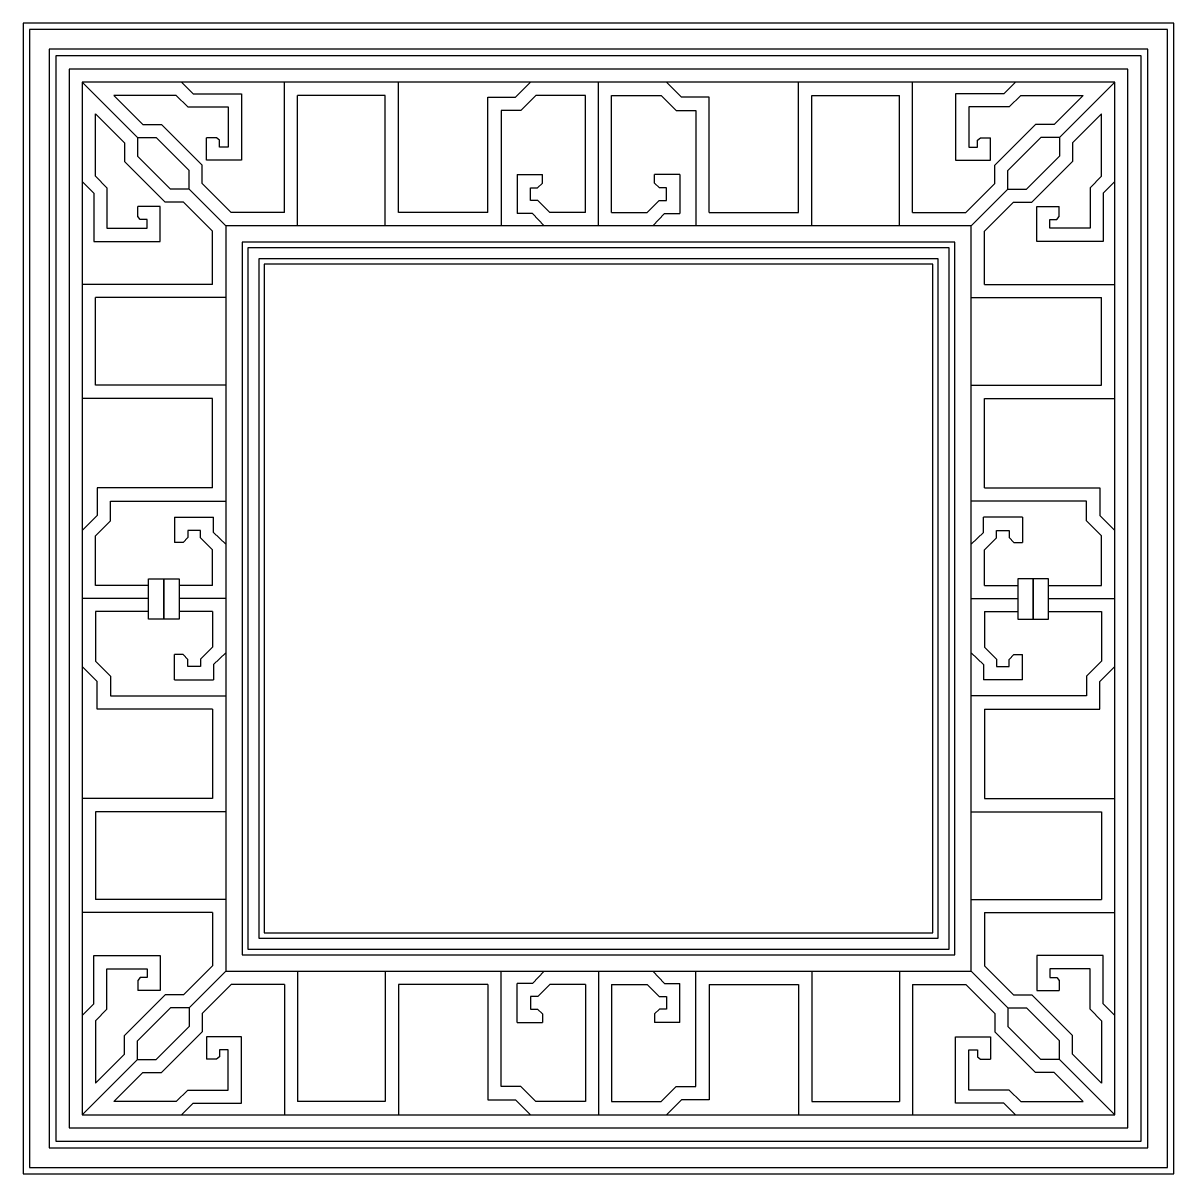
# Model space of a CAD drawing. Header units: metres. Extents: x 497 to 2114, y 2273 to 3890.
import ezdxf

# ---------------------------------------------------------------- set-up
doc = ezdxf.new("R2010")
doc.units = ezdxf.units.M
for name, color, linetype in [('3', 3, 'Continuous'), ('4', 4, 'Continuous'), ('7', 7, 'Continuous')]:
    doc.layers.add(name, color=color, linetype=linetype)

# ---------------------------------------------------------------- blocks, each defined once
blk = doc.blocks.new('窗-057')
at = {"layer": '3'}
for p, q in [((-841.05, 1891.05), (-942, 1992)), ((-760.56, 1992), (-739.59, 1971.05)), ((-573, 1754), (-573, 1992)), ((-364.95, 1754), (-364.95, 1992)), ((-151.48, 1964.68), (-123.92, 1992)), ((0, 1730), (0, 1992)), ((0, 1730), (0, 1992)), ((151.48, 1964.68), (123.92, 1992)), ((364.95, 1754), (364.95, 1992)), ((573, 1754), (573, 1992)), ((760.56, 1992), (739.59, 1971.05)), ((841.05, 1891.05), (942, 1992)), ((-831.11, 1915.05), (-884.06, 1968)), ((-770.5, 1968), (-884.06, 1968)), ((-770.5, 1968), (-749.53, 1947.05)), ((-739.59, 1971.05), (-651.67, 1971.05)), ((-651.67, 1971.05), (-651.67, 1849.77)), ((-388.95, 1968), (-549, 1968)), ((-549, 1730), (-549, 1968)), ((-388.95, 1730), (-388.95, 1968)), ((-201.76, 1964.68), (-151.48, 1964.68)), ((-201.76, 1754), (-201.76, 1964.68)), ((-114.04, 1968), (-141.6, 1940.68)), ((-24, 1968), (-114.04, 1968)), ((-24, 1754), (-24, 1968)), ((24, 1968), (114.04, 1968)), ((24, 1754), (24, 1968)), ((114.04, 1968), (141.6, 1940.68)), ((201.76, 1964.68), (151.48, 1964.68)), ((201.76, 1754), (201.76, 1964.68)), ((388.95, 1730), (388.95, 1968)), ((388.95, 1968), (549, 1968)), ((549, 1730), (549, 1968)), ((739.59, 1971.05), (651.67, 1971.05)), ((651.67, 1971.05), (651.67, 1849.77)), ((770.5, 1968), (749.53, 1947.05)), ((770.5, 1968), (884.06, 1968)), ((831.11, 1915.05), (884.06, 1968)), ((-918, 1820.5), (-918, 1934.06)), ((-865.05, 1881.11), (-918, 1934.06)), ((-749.53, 1947.05), (-675.67, 1947.05)), ((-675.67, 1947.05), (-675.67, 1873.77)), ((-141.6, 1940.68), (-177.76, 1940.68)), ((-177.76, 1940.68), (-177.76, 1730)), ((141.6, 1940.68), (177.76, 1940.68)), ((177.76, 1940.68), (177.76, 1730)), ((675.67, 1947.05), (675.67, 1873.77)), ((749.53, 1947.05), (675.67, 1947.05)), ((865.05, 1881.11), (918, 1934.06)), ((918, 1820.5), (918, 1934.06)), ((-831.11, 1915.05), (-797.17, 1915.05)), ((-723.01, 1840.89), (-797.17, 1915.05)), ((723.01, 1840.89), (797.17, 1915.05)), ((831.11, 1915.05), (797.17, 1915.05)), ((-841.05, 1891.05), (-807.11, 1891.05)), ((-841.05, 1891.05), (-841.05, 1857.11)), ((-747.01, 1830.95), (-807.11, 1891.05)), ((-715.36, 1849.77), (-715.36, 1890.48)), ((-697.15, 1890.48), (-715.36, 1890.48)), ((-691.36, 1885.98), (-697.15, 1890.48)), ((691.36, 1885.98), (697.15, 1890.48)), ((697.15, 1890.48), (715.36, 1890.48)), ((715.36, 1849.77), (715.36, 1890.48)), ((747.01, 1830.95), (807.11, 1891.05)), ((841.05, 1891.05), (807.11, 1891.05)), ((841.05, 1891.05), (841.05, 1857.11)), ((-865.05, 1881.11), (-865.05, 1847.17)), ((-691.36, 1873.77), (-691.36, 1885.98)), ((-675.67, 1873.77), (-691.36, 1873.77)), ((675.67, 1873.77), (691.36, 1873.77)), ((691.36, 1873.77), (691.36, 1885.98)), ((865.05, 1881.11), (865.05, 1847.17)), ((-780.95, 1797.01), (-841.05, 1857.11)), ((-651.67, 1849.77), (-715.36, 1849.77)), ((651.67, 1849.77), (715.36, 1849.77)), ((780.95, 1797.01), (841.05, 1857.11)), ((-790.89, 1773.01), (-865.05, 1847.17)), ((-747.01, 1797.01), (-747.01, 1830.95)), ((-723.01, 1806.95), (-723.01, 1840.89)), ((723.01, 1806.95), (723.01, 1840.89)), ((747.01, 1797.01), (747.01, 1830.95)), ((790.89, 1773.01), (865.05, 1847.17)), ((-942, 1810.56), (-921.05, 1789.59)), ((-918, 1820.5), (-897.05, 1799.53)), ((-670.06, 1754), (-723.01, 1806.95)), ((-148.28, 1823.42), (-148.28, 1752.38)), ((-148.28, 1823.42), (-102.16, 1823.42)), ((-111.6, 1799.42), (-102.16, 1807.79)), ((-102.16, 1807.79), (-102.16, 1823.42)), ((148.28, 1823.42), (102.16, 1823.42)), ((102.16, 1807.79), (102.16, 1823.42)), ((111.6, 1799.42), (102.16, 1807.79)), ((148.28, 1823.42), (148.28, 1752.38)), ((670.06, 1754), (723.01, 1806.95)), ((918, 1820.5), (897.05, 1799.53)), ((942, 1810.56), (921.05, 1789.59)), ((-921.05, 1789.59), (-921.05, 1701.67)), ((-897.05, 1799.53), (-897.05, 1725.67)), ((-747.01, 1797.01), (-780.95, 1797.01)), ((-680, 1730), (-747.01, 1797.01)), ((-124.17, 1799.42), (-111.6, 1799.42)), ((-124.17, 1776.38), (-124.17, 1799.42)), ((124.17, 1799.42), (111.6, 1799.42)), ((124.17, 1776.38), (124.17, 1799.42)), ((680, 1730), (747.01, 1797.01)), ((747.01, 1797.01), (780.95, 1797.01)), ((897.05, 1799.53), (897.05, 1725.67)), ((921.05, 1789.59), (921.05, 1701.67)), ((-799.77, 1765.36), (-840.48, 1765.36)), ((-840.48, 1747.15), (-840.48, 1765.36)), ((-799.77, 1701.67), (-799.77, 1765.36)), ((-756.95, 1773.01), (-790.89, 1773.01)), ((-704, 1720.06), (-756.95, 1773.01)), ((-110.55, 1776.38), (-124.17, 1776.38)), ((-88.88, 1754), (-110.55, 1776.38)), ((88.88, 1754), (110.55, 1776.38)), ((110.55, 1776.38), (124.17, 1776.38)), ((704, 1720.06), (756.95, 1773.01)), ((756.95, 1773.01), (790.89, 1773.01)), ((799.77, 1701.67), (799.77, 1765.36)), ((799.77, 1765.36), (840.48, 1765.36)), ((840.48, 1747.15), (840.48, 1765.36)), ((-835.98, 1741.36), (-840.48, 1747.15)), ((-573, 1754), (-670.06, 1754)), ((-201.76, 1754), (-364.95, 1754)), ((-120.72, 1752.38), (-148.28, 1752.38)), ((-99.05, 1730), (-120.72, 1752.38)), ((-24, 1754), (-88.88, 1754)), ((24, 1754), (88.88, 1754)), ((99.05, 1730), (120.72, 1752.38)), ((120.72, 1752.38), (148.28, 1752.38)), ((201.76, 1754), (364.95, 1754)), ((573, 1754), (670.06, 1754)), ((835.98, 1741.36), (840.48, 1747.15)), ((-897.05, 1725.67), (-823.77, 1725.67)), ((-823.77, 1741.36), (-835.98, 1741.36)), ((-823.77, 1725.67), (-823.77, 1741.36)), ((823.77, 1741.36), (835.98, 1741.36)), ((823.77, 1725.67), (823.77, 1741.36)), ((897.05, 1725.67), (823.77, 1725.67)), ((-921.05, 1701.67), (-799.77, 1701.67)), ((-704, 1623), (-704, 1720.06)), ((704, 1623), (704, 1720.06)), ((921.05, 1701.67), (799.77, 1701.67)), ((-704, 1623), (-942, 1623)), ((704, 1623), (942, 1623)), ((-680, 1599), (-918, 1599)), ((-918, 1438.95), (-918, 1599)), ((680, 1599), (918, 1599)), ((918, 1438.95), (918, 1599)), ((-680, 1438.95), (-918, 1438.95)), ((680, 1438.95), (918, 1438.95)), ((-704, 1414.95), (-942, 1414.95)), ((-704, 1251.76), (-704, 1414.95)), ((704, 1414.95), (942, 1414.95)), ((704, 1251.76), (704, 1414.95)), ((-704, 1251.76), (-914.68, 1251.76)), ((-914.68, 1251.76), (-914.68, 1201.48)), ((704, 1251.76), (914.68, 1251.76)), ((914.68, 1251.76), (914.68, 1201.48)), ((-890.68, 1227.76), (-680, 1227.76)), ((-890.68, 1191.6), (-890.68, 1227.76)), ((890.68, 1227.76), (680, 1227.76)), ((890.68, 1191.6), (890.68, 1227.76)), ((-914.68, 1201.48), (-942, 1173.92)), ((-773.42, 1198.28), (-773.42, 1152.16)), ((-773.42, 1198.28), (-702.38, 1198.28)), ((-702.38, 1170.72), (-702.38, 1198.28)), ((702.38, 1170.72), (702.38, 1198.28)), ((773.42, 1198.28), (702.38, 1198.28)), ((773.42, 1198.28), (773.42, 1152.16)), ((914.68, 1201.48), (942, 1173.92)), ((-918, 1164.04), (-890.68, 1191.6)), ((918, 1164.04), (890.68, 1191.6)), ((-918, 1074), (-918, 1164.04)), ((-749.42, 1161.6), (-757.79, 1152.16)), ((-726.38, 1174.17), (-749.42, 1174.17)), ((-749.42, 1174.17), (-749.42, 1161.6)), ((-726.38, 1160.55), (-726.38, 1174.17)), ((-704, 1138.88), (-726.38, 1160.55)), ((-680, 1149.05), (-702.38, 1170.72)), ((680, 1149.05), (702.38, 1170.72)), ((704, 1138.88), (726.38, 1160.55)), ((726.38, 1174.17), (749.42, 1174.17)), ((726.38, 1160.55), (726.38, 1174.17)), ((749.42, 1174.17), (749.42, 1161.6)), ((749.42, 1161.6), (757.79, 1152.16)), ((918, 1074), (918, 1164.04)), ((-757.79, 1152.16), (-773.42, 1152.16)), ((-704, 1074), (-704, 1138.88)), ((704, 1074), (704, 1138.88)), ((757.79, 1152.16), (773.42, 1152.16)), ((-821.17, 1074), (-918, 1074)), ((-704, 1074), (-765.08, 1074)), ((704, 1074), (765.08, 1074)), ((821.17, 1074), (918, 1074)), ((-821.17, 1050), (-942, 1050)), ((-821.17, 1050), (-942, 1050)), ((-680, 1050), (-765.08, 1050)), ((-680, 1050), (-765.08, 1050)), ((680, 1050), (765.08, 1050)), ((680, 1050), (765.08, 1050)), ((821.17, 1050), (942, 1050)), ((821.17, 1050), (942, 1050)), ((-918, 1026), (-918, 935.96)), ((-821.17, 1026), (-918, 1026)), ((-704, 1026), (-765.08, 1026)), ((-704, 1026), (-704, 961.12)), ((704, 1026), (704, 961.12)), ((704, 1026), (765.08, 1026)), ((821.17, 1026), (918, 1026)), ((918, 1026), (918, 935.96)), ((-773.42, 901.72), (-773.42, 947.84)), ((-757.79, 947.84), (-773.42, 947.84)), ((-749.42, 938.4), (-757.79, 947.84)), ((-704, 961.12), (-726.38, 939.45)), ((-680, 950.95), (-702.38, 929.28)), ((680, 950.95), (702.38, 929.28)), ((704, 961.12), (726.38, 939.45)), ((749.42, 938.4), (757.79, 947.84)), ((757.79, 947.84), (773.42, 947.84)), ((773.42, 901.72), (773.42, 947.84)), ((-914.68, 898.52), (-942, 926.08)), ((-918, 935.96), (-890.68, 908.4)), ((-749.42, 925.83), (-749.42, 938.4)), ((-726.38, 925.83), (-749.42, 925.83)), ((-726.38, 939.45), (-726.38, 925.83)), ((-702.38, 929.28), (-702.38, 901.72)), ((702.38, 929.28), (702.38, 901.72)), ((726.38, 939.45), (726.38, 925.83)), ((726.38, 925.83), (749.42, 925.83)), ((749.42, 925.83), (749.42, 938.4)), ((918, 935.96), (890.68, 908.4)), ((914.68, 898.52), (942, 926.08)), ((-890.68, 908.4), (-890.68, 872.24)), ((890.68, 908.4), (890.68, 872.24)), ((-914.68, 848.24), (-914.68, 898.52)), ((-773.42, 901.72), (-702.38, 901.72)), ((773.42, 901.72), (702.38, 901.72)), ((914.68, 848.24), (914.68, 898.52)), ((-890.68, 872.24), (-680, 872.24)), ((890.68, 872.24), (680, 872.24)), ((-704, 848.24), (-914.68, 848.24)), ((-704, 848.24), (-704, 685.05)), ((704, 848.24), (914.68, 848.24)), ((704, 848.24), (704, 685.05)), ((-704, 685.05), (-942, 685.05)), ((704, 685.05), (942, 685.05)), ((-680, 661.05), (-918, 661.05)), ((-918, 661.05), (-918, 501)), ((680, 661.05), (918, 661.05)), ((918, 661.05), (918, 501)), ((-680, 501), (-918, 501)), ((680, 501), (918, 501)), ((-704, 477), (-942, 477)), ((-704, 477), (-704, 379.94)), ((704, 477), (942, 477)), ((704, 477), (704, 379.94)), ((-921.05, 398.33), (-799.77, 398.33)), ((-921.05, 310.41), (-921.05, 398.33)), ((-799.77, 398.33), (-799.77, 334.64)), ((-704, 379.94), (-756.95, 326.99)), ((704, 379.94), (756.95, 326.99)), ((921.05, 398.33), (799.77, 398.33)), ((799.77, 398.33), (799.77, 334.64)), ((921.05, 310.41), (921.05, 398.33)), ((-897.05, 300.47), (-897.05, 374.33)), ((-897.05, 374.33), (-823.77, 374.33)), ((-835.98, 358.64), (-840.48, 352.85)), ((-823.77, 358.64), (-835.98, 358.64)), ((-823.77, 374.33), (-823.77, 358.64)), ((-680, 370), (-747.01, 302.99)), ((-549, 370), (-549, 132)), ((-388.95, 370), (-388.95, 132)), ((-177.76, 159.32), (-177.76, 370)), ((-99.05, 370), (-120.72, 347.62)), ((0, 370), (0, 108)), ((0, 370), (0, 108)), ((99.05, 370), (120.72, 347.62)), ((177.76, 159.32), (177.76, 370)), ((388.95, 370), (388.95, 132)), ((549, 370), (549, 132)), ((680, 370), (747.01, 302.99)), ((897.05, 374.33), (823.77, 374.33)), ((823.77, 374.33), (823.77, 358.64)), ((823.77, 358.64), (835.98, 358.64)), ((835.98, 358.64), (840.48, 352.85)), ((897.05, 300.47), (897.05, 374.33)), ((-840.48, 352.85), (-840.48, 334.64)), ((-670.06, 346), (-723.01, 293.05)), ((-573, 346), (-670.06, 346)), ((-573, 346), (-573, 108)), ((-201.76, 346), (-364.95, 346)), ((-364.95, 346), (-364.95, 108)), ((-201.76, 346), (-201.76, 135.32)), ((-148.28, 276.58), (-148.28, 347.62)), ((-120.72, 347.62), (-148.28, 347.62)), ((-88.88, 346), (-110.55, 323.62)), ((-24, 346), (-88.88, 346)), ((-24, 346), (-24, 132)), ((24, 346), (24, 132)), ((24, 346), (88.88, 346)), ((88.88, 346), (110.55, 323.62)), ((120.72, 347.62), (148.28, 347.62)), ((148.28, 276.58), (148.28, 347.62)), ((201.76, 346), (364.95, 346)), ((201.76, 346), (201.76, 135.32)), ((364.95, 346), (364.95, 108)), ((573, 346), (670.06, 346)), ((573, 346), (573, 108)), ((670.06, 346), (723.01, 293.05)), ((840.48, 352.85), (840.48, 334.64)), ((-790.89, 326.99), (-865.05, 252.83)), ((-799.77, 334.64), (-840.48, 334.64)), ((-756.95, 326.99), (-790.89, 326.99)), ((-110.55, 323.62), (-124.17, 323.62)), ((-124.17, 323.62), (-124.17, 300.58)), ((110.55, 323.62), (124.17, 323.62)), ((124.17, 323.62), (124.17, 300.58)), ((756.95, 326.99), (790.89, 326.99)), ((790.89, 326.99), (865.05, 252.83)), ((799.77, 334.64), (840.48, 334.64)), ((-942, 289.44), (-921.05, 310.41)), ((-918, 279.5), (-897.05, 300.47)), ((-780.95, 302.99), (-841.05, 242.89)), ((-747.01, 302.99), (-780.95, 302.99)), ((-747.01, 302.99), (-747.01, 269.05)), ((-124.17, 300.58), (-111.6, 300.58)), ((-111.6, 300.58), (-102.16, 292.21)), ((111.6, 300.58), (102.16, 292.21)), ((124.17, 300.58), (111.6, 300.58)), ((747.01, 302.99), (780.95, 302.99)), ((747.01, 302.99), (747.01, 269.05)), ((780.95, 302.99), (841.05, 242.89)), ((918, 279.5), (897.05, 300.47)), ((942, 289.44), (921.05, 310.41)), ((-918, 279.5), (-918, 165.94)), ((-723.01, 293.05), (-723.01, 259.11)), ((-148.28, 276.58), (-102.16, 276.58)), ((-102.16, 292.21), (-102.16, 276.58)), ((102.16, 292.21), (102.16, 276.58)), ((148.28, 276.58), (102.16, 276.58)), ((723.01, 293.05), (723.01, 259.11)), ((918, 279.5), (918, 165.94)), ((-865.05, 218.89), (-865.05, 252.83)), ((-747.01, 269.05), (-807.11, 208.95)), ((-723.01, 259.11), (-797.17, 184.95)), ((723.01, 259.11), (797.17, 184.95)), ((747.01, 269.05), (807.11, 208.95)), ((865.05, 218.89), (865.05, 252.83)), ((-841.05, 208.95), (-841.05, 242.89)), ((-651.67, 250.23), (-715.36, 250.23)), ((-715.36, 250.23), (-715.36, 209.52)), ((-651.67, 128.95), (-651.67, 250.23)), ((651.67, 128.95), (651.67, 250.23)), ((651.67, 250.23), (715.36, 250.23)), ((715.36, 250.23), (715.36, 209.52)), ((841.05, 208.95), (841.05, 242.89)), ((-865.05, 218.89), (-918, 165.94)), ((-691.36, 214.02), (-697.15, 209.52)), ((-675.67, 226.23), (-691.36, 226.23)), ((-691.36, 226.23), (-691.36, 214.02)), ((-675.67, 152.95), (-675.67, 226.23)), ((675.67, 226.23), (691.36, 226.23)), ((675.67, 152.95), (675.67, 226.23)), ((691.36, 226.23), (691.36, 214.02)), ((691.36, 214.02), (697.15, 209.52)), ((865.05, 218.89), (918, 165.94)), ((-841.05, 208.95), (-942, 108)), ((-841.05, 208.95), (-807.11, 208.95)), ((-697.15, 209.52), (-715.36, 209.52)), ((697.15, 209.52), (715.36, 209.52)), ((841.05, 208.95), (807.11, 208.95)), ((841.05, 208.95), (942, 108)), ((-831.11, 184.95), (-884.06, 132)), ((-831.11, 184.95), (-797.17, 184.95)), ((831.11, 184.95), (797.17, 184.95)), ((831.11, 184.95), (884.06, 132)), ((-770.5, 132), (-749.53, 152.95)), ((-749.53, 152.95), (-675.67, 152.95)), ((-141.6, 159.32), (-177.76, 159.32)), ((-114.04, 132), (-141.6, 159.32)), ((114.04, 132), (141.6, 159.32)), ((141.6, 159.32), (177.76, 159.32)), ((749.53, 152.95), (675.67, 152.95)), ((770.5, 132), (749.53, 152.95)), ((-770.5, 132), (-884.06, 132)), ((-760.56, 108), (-739.59, 128.95)), ((-739.59, 128.95), (-651.67, 128.95)), ((-388.95, 132), (-549, 132)), ((-201.76, 135.32), (-151.48, 135.32)), ((-151.48, 135.32), (-123.92, 108)), ((-24, 132), (-114.04, 132)), ((24, 132), (114.04, 132)), ((151.48, 135.32), (123.92, 108)), ((201.76, 135.32), (151.48, 135.32)), ((388.95, 132), (549, 132)), ((739.59, 128.95), (651.67, 128.95)), ((760.56, 108), (739.59, 128.95)), ((770.5, 132), (884.06, 132))]:
    blk.add_line(p, q, dxfattribs=at)
for points in [[(-1038, 2088), (-1038, 12), (1038, 12), (1038, 2088)], [(-1002, 2052), (-1002, 48), (1002, 48), (1002, 2052)], [(-680, 1730), (-680, 370), (680, 370), (680, 1730)], [(-640, 1690), (-640, 410), (640, 410), (640, 1690)], [(-620, 1670), (-620, 430), (620, 430), (620, 1670)], [(-821.17, 1086.11), (-765.08, 1086.11), (-765.08, 1012.58), (-821.17, 1012.58)], [(-793.12, 1012.58), (-793.12, 1012.58), (-793.12, 1086.11), (-793.12, 1086.11)], [(821.17, 1086.11), (765.08, 1086.11), (765.08, 1012.58), (821.17, 1012.58)], [(793.12, 1012.58), (793.12, 1012.58), (793.12, 1086.11), (793.12, 1086.11)]]:
    blk.add_lwpolyline(points, close=True, dxfattribs=at)
at = {"layer": '4'}
for points in [[(-1050, 2100), (-1050, 0), (1050, 0), (1050, 2100)], [(-990, 2040), (-990, 60), (990, 60), (990, 2040)], [(-650, 1700), (-650, 400), (650, 400), (650, 1700)], [(-610, 1660), (-610, 440), (610, 440), (610, 1660)]]:
    blk.add_lwpolyline(points, close=True, dxfattribs=at)
at = {"layer": '7'}
for points in [[(-966, 2016), (-966, 84), (966, 84), (966, 2016)], [(-942, 1992), (-942, 108), (942, 108), (942, 1992)]]:
    blk.add_lwpolyline(points, close=True, dxfattribs=at)

msp = doc.modelspace()

# ---------------------------------------------------------------- block references
at = {"layer": '3', "xscale": 0.77, "yscale": 0.77, "zscale": 0.77}
msp.add_blockref('窗-057', (1305.99, 2272.55), dxfattribs=at)

doc.saveas('drawing.dxf')
